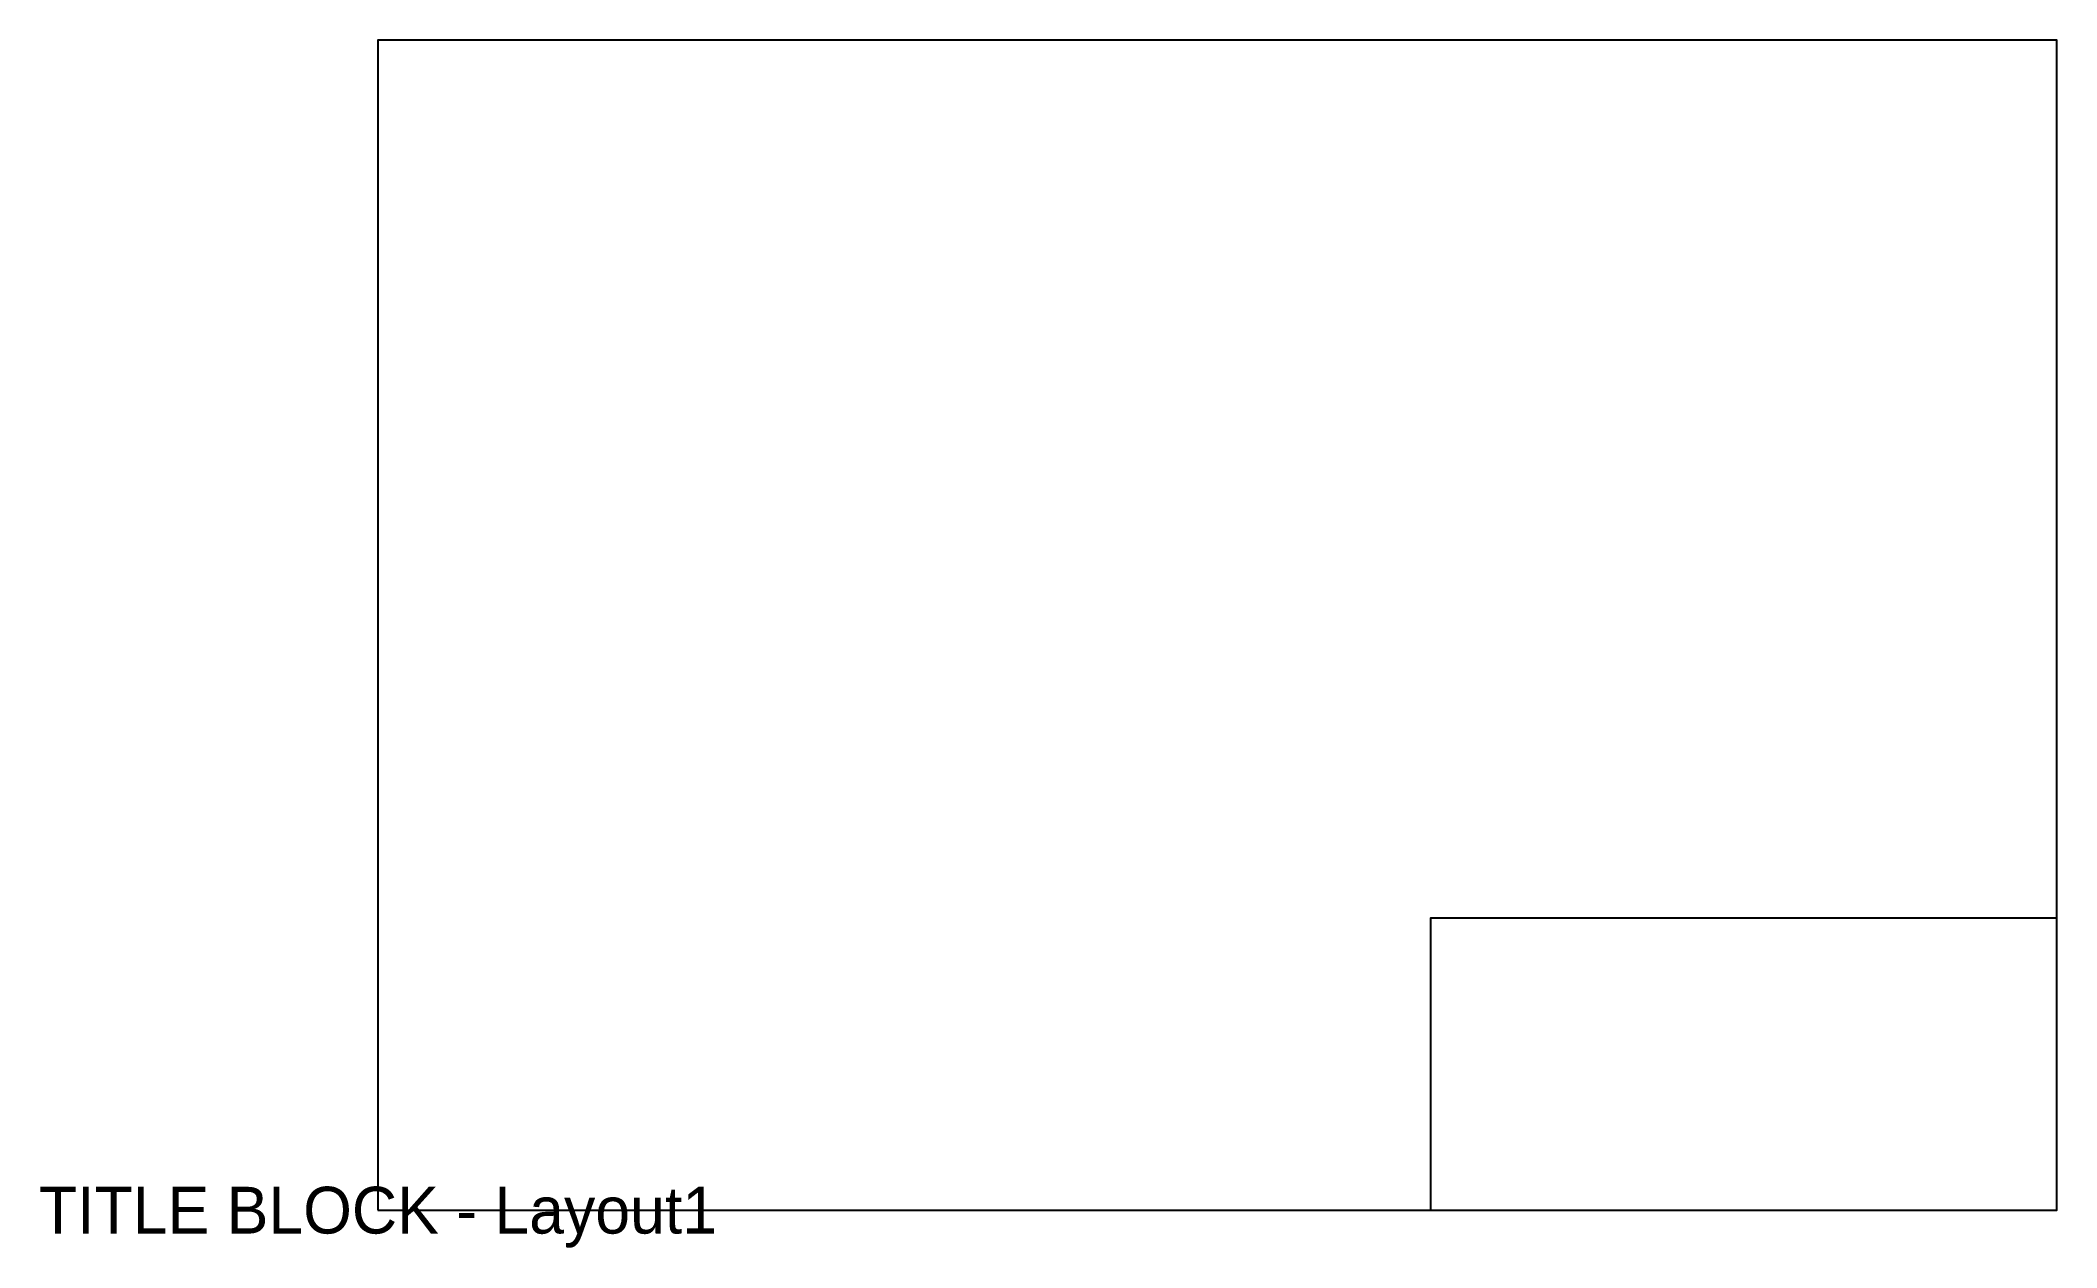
# Paper-space layout 'Layout1' of a CAD drawing. Header units: millimetres. Extents: x -58 to 287, y -6 to 200.
import ezdxf
from ezdxf.enums import TextEntityAlignment as Align

# ---------------------------------------------------------------- set-up
doc = ezdxf.new("R2010")
doc.units = ezdxf.units.MM

psp = doc.layouts.get("Layout1")

# ---------------------------------------------------------------- linework, layer by layer
at = {"color": 7}
psp.add_lwpolyline([(0, 0), (287, 0), (287, 200), (0, 200)], close=True, dxfattribs=at)
psp.add_lwpolyline([(180, 0), (180, 50), (287, 50)], dxfattribs=at)

# ---------------------------------------------------------------- texts
psp.add_text('TITLE BLOCK - Layout1', height=8, dxfattribs=at).set_placement((0, 0), align=Align.MIDDLE_CENTER)

doc.saveas('drawing.dxf')
